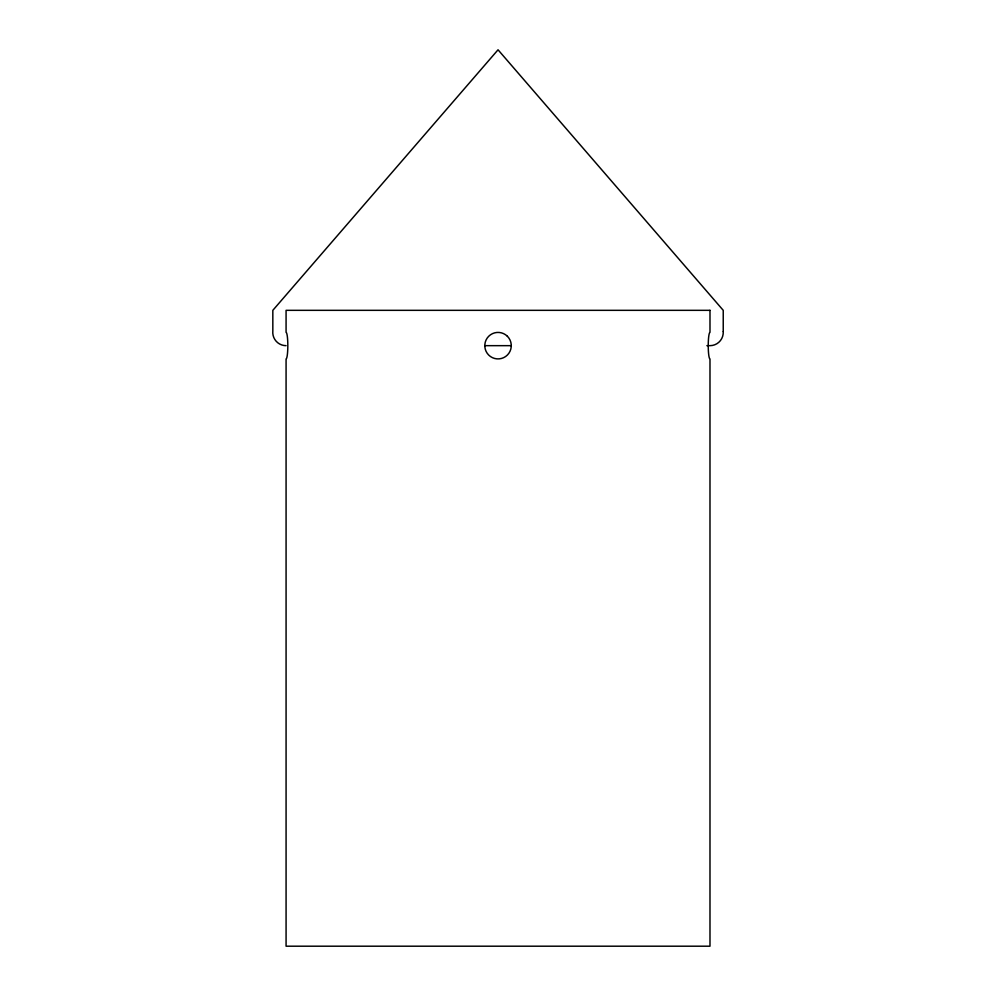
<?xml version="1.0" encoding="UTF-8"?>
<svg xmlns="http://www.w3.org/2000/svg" width="996" height="996" viewBox="0 0 996 996"><rect width="100%" height="100%" fill="white"/><g stroke="black" fill="none" stroke-linecap="round" stroke-linejoin="round"><path stroke-width="1.49" d="M484.828 345.662L511.234 345.662M706.886 345.662L709.986 345.662A13.272 13.272 0 0 0 723.233 331.606M723.233 331.382L723.233 310.329L498.037 49.8L272.829 310.329L272.829 330.933A13.322 13.322 0 0 0 286.076 345.662M709.986 310.329L286.076 310.329L286.076 332.415A13.421 1.755 90 0 1 287.309 336.287A13.185 1.718 -90 0 1 287.309 355.024A13.421 1.755 -90 0 1 286.076 358.896L286.076 946.2L709.986 946.2L709.986 358.909A13.421 1.755 -90 0 1 708.754 355.024A13.185 1.718 -90 0 1 708.754 336.287A13.421 1.755 -90 0 1 709.986 332.415L709.986 310.329M507.4 336.287A13.421 13.309 -90 0 0 488.687 336.287A13.185 13.073 -90 0 0 488.663 355.024A13.421 13.309 -90 0 0 507.4 355.024A13.185 13.073 -90 0 0 507.4 336.287"/></g></svg>
